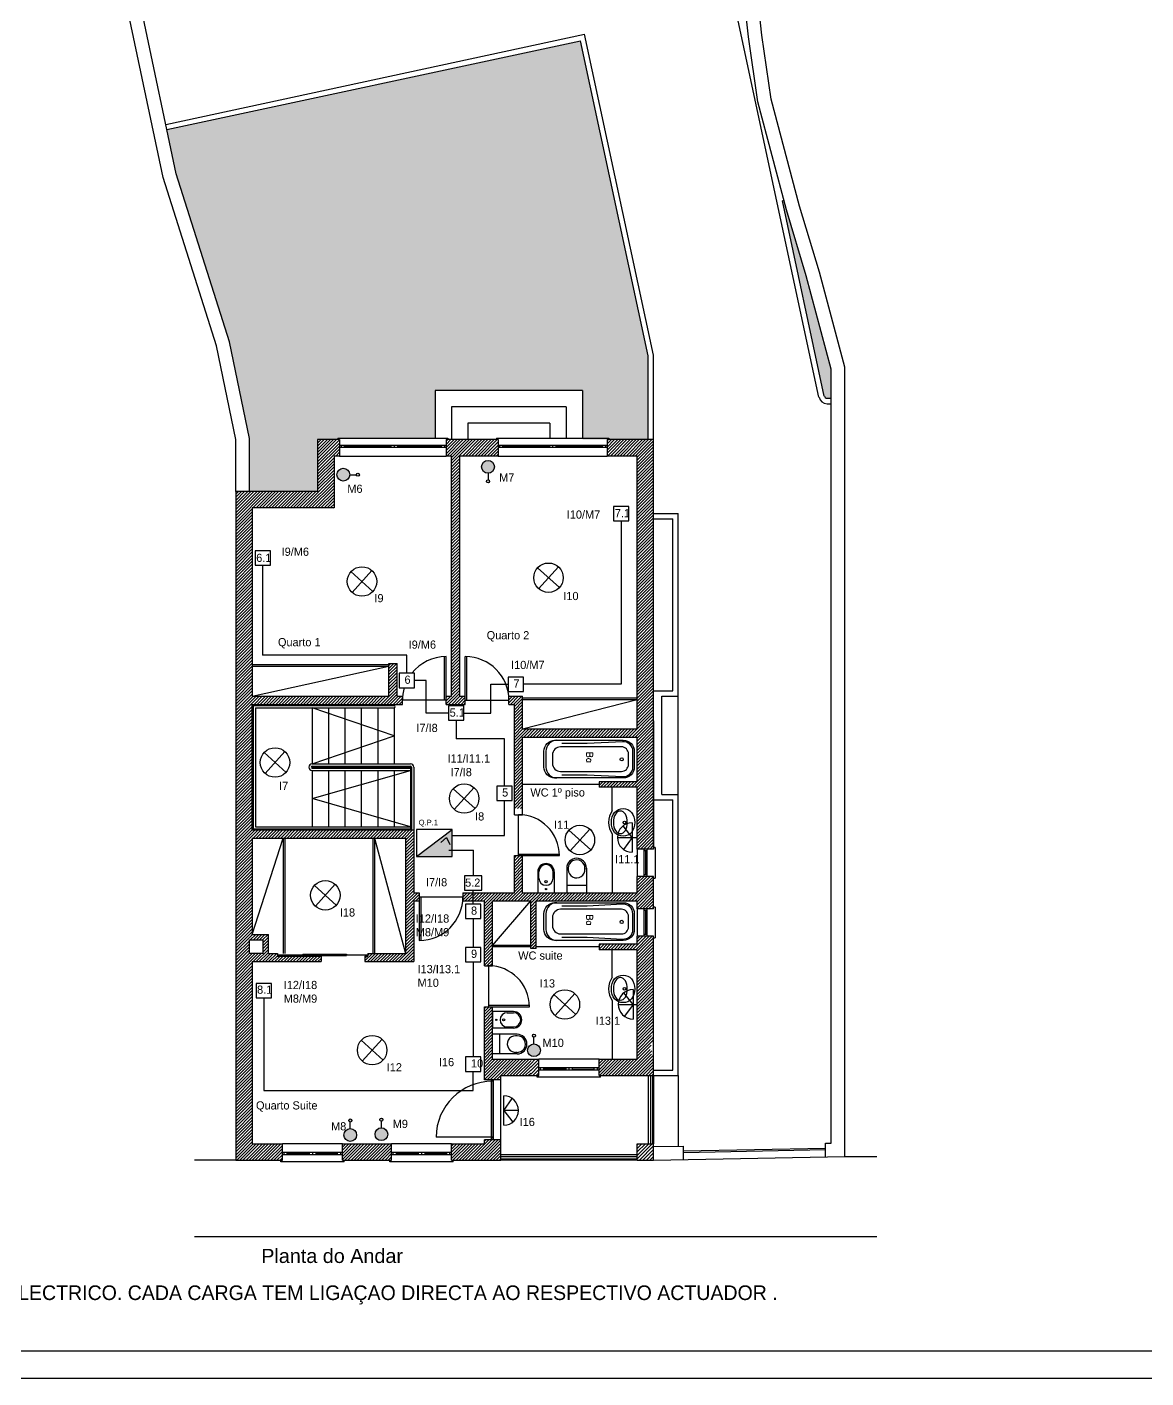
# Model space of a CAD drawing. Header units: millimetres. Extents: x 1521.5 to 1607.1, y 993.2 to 1065.3.
# Drawn here: x 1542.34 to 1562.83, y 1025.82 to 1050.57 of the extents above; entities that cross this region are included whole.
import ezdxf

# ---------------------------------------------------------------- set-up
doc = ezdxf.new("R2010")
doc.units = ezdxf.units.MM
for name, color, linetype in [('COMANDOS', 170, 'Continuous'), ('ESTORES', 3, 'Continuous'), ('ILUMINAÇAO', 1, 'Continuous')]:
    doc.layers.add(name, color=color, linetype=linetype)
doc.styles.add('ROMANS', font='romans')

# ---------------------------------------------------------------- blocks, each defined once
blk = doc.blocks.new('A$C5C8173A8')
at = {"layer": 'ILUMINAÇAO'}
for p, q in [((-0.201, 0.181), (0.201, -0.181)), ((-0.181, -0.201), (0.181, 0.201))]:
    blk.add_line(p, q, dxfattribs=at)
blk.add_circle((0, 0), 0.27, dxfattribs=at)
blk = doc.blocks.new('A$C3FA32536')
at = {"layer": 'ILUMINAÇAO'}
for p, q in [((-0.201, 0.181), (0.201, -0.181)), ((-0.181, -0.201), (0.181, 0.201))]:
    blk.add_line(p, q, dxfattribs=at)
blk.add_circle((0, 0), 0.27, dxfattribs=at)
blk = doc.blocks.new('A$C0AE40261')
at = {"layer": 'ILUMINAÇAO'}
for p, q in [((-0.201, 0.181), (0.201, -0.181)), ((-0.181, -0.201), (0.181, 0.201))]:
    blk.add_line(p, q, dxfattribs=at)
blk.add_circle((0, 0), 0.27, dxfattribs=at)
blk = doc.blocks.new('A$C77CC00FB')
at = {"layer": 'ILUMINAÇAO'}
for p, q in [((-0.201, 0.181), (0.201, -0.181)), ((-0.181, -0.201), (0.181, 0.201))]:
    blk.add_line(p, q, dxfattribs=at)
blk.add_circle((0, 0), 0.27, dxfattribs=at)
blk = doc.blocks.new('A$C2EF236BB')
at = {"layer": 'ILUMINAÇAO'}
for p, q in [((-0.201, 0.181), (0.201, -0.181)), ((-0.181, -0.201), (0.181, 0.201))]:
    blk.add_line(p, q, dxfattribs=at)
blk.add_circle((0, 0), 0.27, dxfattribs=at)
blk = doc.blocks.new('A$C10DE4214')
at = {"layer": 'ILUMINAÇAO'}
for p, q in [((-0.201, 0.181), (0.201, -0.181)), ((-0.181, -0.201), (0.181, 0.201))]:
    blk.add_line(p, q, dxfattribs=at)
blk.add_circle((0, 0), 0.27, dxfattribs=at)
blk = doc.blocks.new('A$C2C294173')
at = {"layer": 'ILUMINAÇAO'}
for p, q in [((-0.201, 0.181), (0.201, -0.181)), ((-0.181, -0.201), (0.181, 0.201))]:
    blk.add_line(p, q, dxfattribs=at)
blk.add_circle((0, 0), 0.27, dxfattribs=at)

msp = doc.modelspace()

# ---------------------------------------------------------------- hatches: boundary and pattern name
h = msp.add_hatch()
h.set_pattern_fill('AR-SAND', color=84, scale=0.005, angle=45, style=0, double=1)
h.set_pattern_definition([(82.5, (1260.55674, 1064.42437), (-0.17869067, 0.16737674), [0, -0.19304, 0, -0.2159, 0, -0.206375]), (52.5, (1260.55674, 1064.42437), (-0.09450546, 0.41236643), [0, -0.10414, 0, -0.17399, 0, -0.066675]), (12.5, (1260.44629, 1064.31391), (0.27914991, 0.28016616), [0, -0.0635, 0, -0.2286, 0, -0.29845]), (2.5, (1260.4463, 1064.3139), (0.19114055, 0.3487754), [0, -0.03175, 0, -0.14986, 0, -0.17145])])
h.paths.add_polyline_path([(1555.442, 1050.782), (1555.504, 1050.796), (1555.391, 1051.814), (1555.315, 1052.684), (1553.985, 1057.804), (1553.936, 1057.794)])
h.paths.add_polyline_path([(1556.608, 1046.017), (1556.248, 1047.224), (1556.201, 1047.398), (1556.171, 1047.389), (1556.94, 1043.812, 0.35351), (1556.989, 1043.772), (1557.063, 1043.772), (1557.063, 1044.306)])
h = msp.add_hatch()
h.set_pattern_fill('AR-SAND,_O', color=84, scale=0.005, angle=45)
h.set_pattern_definition([(82.5, (1012.15424, 1101.08886), (-0.178690674, 0.167376745), [0, -0.19304, 0, -0.2159, 0, -0.206375]), (52.5, (1012.15424, 1101.08886), (-0.09450546, 0.41236643), [0, -0.10414, 0, -0.17399, 0, -0.066675]), (12.5, (1012.04379, 1100.9784), (0.27914991, 0.28016616), [0, -0.0635, 0, -0.2286, 0, -0.29845]), (2.5, (1012.0438, 1100.9784), (0.19114055, 0.3487754), [0, -0.03175, 0, -0.14986, 0, -0.17145])])
h.paths.add_polyline_path([(1544.899, 1048.693), (1545.07, 1047.882), (1546.045, 1044.807), (1546.409, 1043.032), (1546.409, 1042.064), (1547.659, 1042.064), (1547.659, 1043.014), (1548.029, 1043.014), (1548.029, 1043.044), (1549.813, 1043.044), (1549.813, 1043.914), (1551.563, 1043.914), (1551.563, 1048.77), (1551.221, 1050.051)])
h.paths.add_polyline_path([(1552.473, 1050.32), (1551.221, 1050.051), (1551.563, 1048.77), (1551.563, 1043.914), (1552.513, 1043.914), (1552.513, 1043.014), (1553.513, 1043.014), (1553.713, 1043.014), (1553.713, 1044.548)])
h.paths.add_polyline_path([(1546.409, 1044.296), (1546.91, 1044.296), (1546.91, 1044.052), (1546.409, 1044.052)], flags=24)
h.paths.add_polyline_path([(1548.02, 1044.296), (1548.499, 1044.296), (1548.499, 1044.052), (1548.02, 1044.052)], flags=24)
h.paths.add_polyline_path([(1549.637, 1044.296), (1550.136, 1044.296), (1550.136, 1044.052), (1549.637, 1044.052)], flags=24)
h.paths.add_polyline_path([(1551.724, 1044.296), (1552.203, 1044.296), (1552.203, 1044.052), (1551.724, 1044.052)], flags=24)
h.paths.add_polyline_path([(1553.2, 1044.296), (1553.676, 1044.296), (1553.676, 1044.052), (1553.2, 1044.052)], flags=24)
h = msp.add_hatch()
h.set_pattern_fill('U,_O', color=256, scale=0.04, angle=45, pattern_type=0)
h.set_pattern_definition([(45, (995.368317, 1101.088857), (-0.0282842712, 0.0282842712), [])])
h.paths.add_polyline_path([(1546.159, 1036.257), (1546.459, 1036.257), (1546.459, 1038.164), (1549.213, 1038.164), (1549.213, 1038.314), (1549.113, 1038.314), (1549.113, 1038.914), (1548.963, 1038.914), (1548.963, 1038.314), (1546.459, 1038.314), (1546.459, 1041.764), (1547.959, 1041.764), (1547.959, 1042.714), (1548.059, 1042.714), (1548.059, 1043.014), (1547.659, 1043.014), (1547.659, 1042.064), (1546.159, 1042.064)])
h.paths.add_polyline_path([(1550.113, 1043.014), (1550.013, 1043.014), (1550.013, 1042.714), (1550.113, 1042.714), (1550.113, 1038.314), (1550.013, 1038.314), (1550.013, 1038.239), (1550.013, 1038.164), (1550.363, 1038.164), (1550.363, 1038.314), (1550.263, 1038.314), (1550.263, 1042.714), (1550.963, 1042.714), (1550.963, 1043.014)])
h.paths.add_polyline_path([(1552.963, 1043.014), (1552.963, 1042.714), (1553.513, 1042.714), (1553.513, 1037.714), (1551.563, 1037.714), (1551.563, 1037.564), (1553.513, 1037.564), (1553.513, 1036.746), (1552.813, 1036.746), (1552.813, 1036.646), (1553.513, 1036.646), (1553.513, 1036.257), (1553.813, 1036.257), (1553.813, 1037.864), (1553.813, 1038.578), (1553.811, 1038.584), (1553.813, 1038.586), (1553.813, 1038.87), (1553.811, 1038.876), (1553.813, 1038.878), (1553.813, 1040.284), (1553.811, 1040.291), (1553.813, 1040.293), (1553.813, 1043.014)])
h.paths.add_polyline_path([(1551.413, 1038.314), (1551.163, 1038.314), (1551.163, 1038.164), (1551.263, 1038.164), (1551.263, 1036.257), (1551.413, 1036.257), (1551.413, 1037.564), (1551.563, 1037.564), (1551.563, 1037.714), (1551.413, 1037.714)])
h.paths.add_polyline_path([(1549.27, 1035.714), (1549.27, 1033.601), (1548.576, 1033.601), (1548.576, 1033.551), (1548.526, 1033.551), (1548.526, 1033.451), (1549.42, 1033.451), (1549.42, 1034.564), (1549.52, 1034.564), (1549.52, 1034.639), (1549.52, 1034.714), (1549.42, 1034.714), (1549.42, 1035.864), (1546.459, 1035.864), (1546.459, 1036.257), (1546.159, 1036.257), (1546.159, 1029.814), (1547.013, 1029.814), (1547.013, 1030.114), (1546.459, 1030.114), (1546.459, 1033.451), (1547.726, 1033.451), (1547.726, 1033.551), (1546.926, 1033.551), (1546.926, 1033.601), (1546.759, 1033.601), (1546.759, 1033.951), (1546.459, 1033.951), (1546.459, 1035.714)])
h.paths.add_polyline_path([(1546.659, 1033.851), (1546.659, 1033.601), (1546.409, 1033.601), (1546.409, 1033.851)], flags=16)
h.paths.add_polyline_path([(1550.713, 1034.564), (1550.713, 1033.376), (1550.863, 1033.376), (1550.863, 1034.564), (1551.563, 1034.564), (1551.563, 1034.714), (1551.413, 1034.714), (1551.413, 1035.393), (1551.338, 1035.393), (1551.263, 1035.393), (1551.263, 1034.714), (1550.32, 1034.714), (1550.32, 1034.564)])
h.paths.add_polyline_path([(1553.513, 1035.513), (1553.813, 1035.513), (1553.813, 1035.956), (1553.807, 1035.959), (1553.813, 1035.966), (1553.813, 1036.017), (1553.812, 1036.016), (1553.8, 1036.001), (1553.795, 1036.028), (1553.787, 1036.057), (1553.797, 1036.067), (1553.813, 1036.065), (1553.813, 1036.12), (1553.807, 1036.137), (1553.808, 1036.166), (1553.813, 1036.169), (1553.813, 1036.257), (1553.513, 1036.257)])
h.paths.add_polyline_path([(1553.813, 1035.013), (1553.513, 1035.013), (1553.513, 1034.714), (1551.563, 1034.714), (1551.563, 1034.564), (1551.563, 1034.564), (1551.563, 1033.69), (1551.663, 1033.69), (1551.663, 1034.564), (1553.513, 1034.564), (1553.513, 1034.417), (1553.813, 1034.417)])
h.paths.add_polyline_path([(1553.813, 1033.917), (1553.513, 1033.917), (1553.513, 1033.77), (1552.813, 1033.77), (1552.813, 1033.67), (1553.513, 1033.67), (1553.513, 1031.664), (1552.813, 1031.664), (1552.813, 1031.364), (1553.813, 1031.364), (1553.813, 1031.751), (1553.805, 1031.753), (1553.797, 1031.748), (1553.778, 1031.754), (1553.763, 1031.763), (1553.79, 1031.789), (1553.789, 1031.808), (1553.781, 1031.824), (1553.768, 1031.82), (1553.756, 1031.804), (1553.751, 1031.832), (1553.743, 1031.86), (1553.754, 1031.871), (1553.776, 1031.867), (1553.778, 1031.882), (1553.773, 1031.899), (1553.802, 1031.916), (1553.813, 1031.93), (1553.81, 1031.941), (1553.8, 1031.931), (1553.786, 1031.931), (1553.771, 1031.92), (1553.764, 1031.94), (1553.764, 1031.97), (1553.778, 1031.976), (1553.79, 1031.963), (1553.803, 1031.958), (1553.813, 1031.982), (1553.813, 1031.988), (1553.797, 1031.987), (1553.803, 1032.001), (1553.801, 1032.005), (1553.794, 1032.008), (1553.797, 1032.011), (1553.792, 1032.024), (1553.802, 1032.037), (1553.813, 1032.033), (1553.813, 1032.066), (1553.811, 1032.07), (1553.799, 1032.065), (1553.787, 1032.05), (1553.782, 1032.077), (1553.774, 1032.106), (1553.785, 1032.116), (1553.807, 1032.113), (1553.808, 1032.127), (1553.804, 1032.145), (1553.813, 1032.15), (1553.813, 1032.174), (1553.802, 1032.166), (1553.794, 1032.186), (1553.795, 1032.215), (1553.813, 1032.224)])
h.paths.add_polyline_path([(1551.563, 1031.364), (1551.563, 1031.664), (1550.863, 1031.664), (1550.863, 1032.626), (1550.788, 1032.626), (1550.713, 1032.626), (1550.713, 1031.289), (1551.013, 1031.289), (1551.013, 1031.364)])
h.paths.add_polyline_path([(1550.113, 1030.114), (1550.113, 1029.814), (1551.013, 1029.814), (1551.013, 1030.189), (1550.713, 1030.189), (1550.713, 1030.114)])
h.paths.add_polyline_path([(1548.113, 1030.114), (1548.113, 1029.814), (1549.013, 1029.814), (1549.013, 1030.114)], flags=17)
h = msp.add_hatch()
h.set_pattern_fill('_U', color=256, scale=0.045, angle=45, style=0, pattern_type=0)
h.set_pattern_definition([(45, (1139.254785, 1101.088857), (-0.031819805, 0.031819805), [])])
h.paths.add_polyline_path([(1551.563, 1031.364), (1551.713, 1031.364), (1551.713, 1031.664), (1551.563, 1031.664)])
h = msp.add_hatch()
h.set_pattern_fill('_U', color=256, scale=0.045, angle=45, style=0, pattern_type=0)
h.set_pattern_definition([(45, (995.368317, 1101.088857), (-0.031819805, 0.031819805), [])])
h.paths.add_polyline_path([(1553.813, 1030.114), (1553.513, 1030.114), (1553.513, 1029.814), (1553.813, 1029.814)])
at = {"layer": 'COMANDOS'}
msp.add_hatch(color=256, dxfattribs=at).paths.add_polyline_path([(1550.121, 1035.378), (1550.121, 1035.875), (1549.472, 1035.378)])
at = {"layer": 'ESTORES'}
h = msp.add_hatch(color=256, dxfattribs=at)
h.paths.add_polyline_path([(1548.246, 1042.372, 1), (1548.012, 1042.372, 1)])
h.paths.add_polyline_path([(1548.424, 1042.372, 1), (1548.367, 1042.372, 1)])
h = msp.add_hatch(color=256, dxfattribs=at)
h.paths.add_polyline_path([(1550.896, 1042.516, 1), (1550.663, 1042.516, 1)])
h.paths.add_polyline_path([(1550.808, 1042.249, 1), (1550.751, 1042.249, 1)])
h = msp.add_hatch(color=256, dxfattribs=at)
h.paths.add_polyline_path([(1551.506, 1031.828, 1), (1551.739, 1031.828, 1)])
h.paths.add_polyline_path([(1551.651, 1032.095, 1), (1551.594, 1032.095, 1)])
h = msp.add_hatch(color=256, dxfattribs=at)
h.paths.add_polyline_path([(1548.139, 1030.275, 1), (1548.373, 1030.275, 1)])
h.paths.add_polyline_path([(1548.285, 1030.542, 1), (1548.227, 1030.542, 1)])
h = msp.add_hatch(color=256, dxfattribs=at)
h.paths.add_polyline_path([(1548.71, 1030.29, 1), (1548.944, 1030.29, 1)])
h.paths.add_polyline_path([(1548.856, 1030.557, 1), (1548.799, 1030.557, 1)])

# ---------------------------------------------------------------- linework, layer by layer
for p, q in [((1556.842, 1043.791), (1554.009, 1056.98)), ((1544.828, 1047.818), (1544.218, 1050.707)), ((1545.07, 1047.882), (1544.463, 1050.754)), ((1544.878, 1048.79), (1552.55, 1050.439)), ((1553.813, 1044.559), (1552.55, 1050.439)), ((1544.899, 1048.693), (1552.473, 1050.32)), ((1553.713, 1044.548), (1552.473, 1050.32)), ((1546.045, 1044.807), (1545.07, 1047.882)), ((1545.807, 1044.732), (1544.828, 1047.818)), ((1556.201, 1047.398), (1556.171, 1047.389)), ((1556.94, 1043.812), (1556.171, 1047.389)), ((1546.159, 1043.014), (1545.807, 1044.732)), ((1546.409, 1043.032), (1546.045, 1044.807)), ((1553.713, 1043.014), (1553.713, 1044.548)), ((1553.813, 1043.014), (1553.813, 1044.559)), ((1557.063, 1030.128), (1557.063, 1044.306)), ((1557.313, 1029.882), (1557.313, 1044.339)), ((1549.958, 1043.914), (1549.813, 1043.914)), ((1549.813, 1043.914), (1549.813, 1043.044)), ((1552.513, 1043.914), (1549.958, 1043.914)), ((1552.513, 1043.914), (1552.513, 1043.044)), ((1556.989, 1043.772), (1557.063, 1043.772)), ((1556.989, 1043.672), (1557.063, 1043.672)), ((1552.213, 1043.614), (1550.113, 1043.614)), ((1550.113, 1043.614), (1550.113, 1043.014)), ((1552.213, 1043.614), (1552.213, 1043.044)), ((1550.413, 1043.314), (1550.413, 1043.014)), ((1551.913, 1043.314), (1550.413, 1043.314)), ((1551.913, 1043.314), (1551.913, 1043.044)), ((1546.159, 1042.064), (1546.159, 1043.014)), ((1546.409, 1042.064), (1546.409, 1043.032)), ((1548.029, 1043.044), (1548.029, 1043.014)), ((1548.029, 1043.044), (1550.043, 1043.044)), ((1548.059, 1042.914), (1550.013, 1042.914)), ((1548.089, 1042.914), (1548.089, 1042.874)), ((1548.149, 1042.914), (1548.149, 1042.874)), ((1548.149, 1042.874), (1548.149, 1042.914)), ((1548.999, 1042.914), (1548.999, 1042.874)), ((1549.059, 1042.914), (1549.059, 1042.874)), ((1549.119, 1042.914), (1549.119, 1042.874)), ((1549.923, 1042.914), (1549.923, 1042.874)), ((1549.983, 1042.914), (1549.983, 1042.874)), ((1550.192, 1043.014), (1550.013, 1043.014)), ((1550.043, 1043.044), (1550.043, 1043.014)), ((1550.933, 1043.044), (1552.993, 1043.044)), ((1550.933, 1043.044), (1550.933, 1043.014)), ((1550.963, 1042.914), (1552.963, 1042.914)), ((1550.993, 1042.914), (1550.993, 1042.874)), ((1551.053, 1042.914), (1551.053, 1042.874)), ((1551.053, 1042.874), (1551.053, 1042.914)), ((1551.903, 1042.914), (1551.903, 1042.874)), ((1551.963, 1042.914), (1551.963, 1042.874)), ((1552.023, 1042.914), (1552.023, 1042.874)), ((1552.873, 1042.914), (1552.873, 1042.874)), ((1552.933, 1042.914), (1552.933, 1042.874)), ((1552.993, 1043.044), (1552.993, 1043.014)), ((1548.059, 1042.874), (1550.013, 1042.874)), ((1548.059, 1042.714), (1550.013, 1042.714)), ((1548.149, 1042.894), (1548.999, 1042.894)), ((1549.119, 1042.894), (1549.923, 1042.894)), ((1550.113, 1038.314), (1550.113, 1042.714)), ((1550.263, 1038.314), (1550.263, 1042.714)), ((1550.963, 1042.874), (1552.963, 1042.874)), ((1550.963, 1042.714), (1552.963, 1042.714)), ((1551.053, 1042.894), (1551.903, 1042.894)), ((1552.023, 1042.894), (1552.873, 1042.894)), ((1553.813, 1041.664), (1554.263, 1041.664)), ((1553.813, 1041.564), (1554.163, 1041.564)), ((1554.163, 1038.414), (1554.163, 1041.564)), ((1554.263, 1038.314), (1554.263, 1041.664)), ((1549.983, 1038.239), (1549.983, 1039.038)), ((1550.013, 1038.239), (1550.013, 1039.039)), ((1550.363, 1038.239), (1550.363, 1039.039)), ((1550.393, 1038.239), (1550.393, 1039.038)), ((1546.459, 1038.894), (1548.963, 1038.894)), ((1546.459, 1038.864), (1548.963, 1038.864)), ((1546.459, 1038.314), (1548.963, 1038.864)), ((1548.963, 1038.314), (1548.963, 1038.914)), ((1549.113, 1038.314), (1549.113, 1038.914)), ((1549.213, 1038.164), (1549.213, 1038.314)), ((1550.013, 1038.239), (1549.213, 1038.239)), ((1550.013, 1038.164), (1550.013, 1038.314)), ((1550.363, 1038.164), (1550.363, 1038.314)), ((1550.363, 1038.239), (1551.163, 1038.239)), ((1551.163, 1038.164), (1551.163, 1038.314)), ((1551.413, 1037.714), (1551.413, 1038.314)), ((1551.413, 1038.284), (1553.513, 1038.284)), ((1551.413, 1037.714), (1553.513, 1038.254)), ((1551.413, 1038.254), (1553.513, 1038.254)), ((1553.813, 1038.414), (1554.163, 1038.414)), ((1553.963, 1036.514), (1553.963, 1038.314)), ((1553.963, 1038.314), (1554.263, 1038.314)), ((1554.263, 1036.514), (1554.263, 1038.314)), ((1546.479, 1038.144), (1546.479, 1035.884)), ((1546.479, 1038.144), (1549.059, 1038.144)), ((1546.519, 1038.104), (1546.519, 1035.924)), ((1546.519, 1038.104), (1549.059, 1038.104)), ((1547.559, 1038.164), (1547.559, 1038.144)), ((1547.559, 1038.104), (1547.559, 1037.074)), ((1549.059, 1037.589), (1547.559, 1038.104)), ((1547.859, 1038.164), (1547.859, 1038.144)), ((1547.859, 1038.104), (1547.859, 1037.074)), ((1548.159, 1038.164), (1548.159, 1038.144)), ((1548.159, 1038.104), (1548.159, 1037.074)), ((1548.459, 1038.164), (1548.459, 1038.144)), ((1548.459, 1038.104), (1548.459, 1037.074)), ((1548.759, 1038.164), (1548.759, 1038.144)), ((1548.759, 1038.104), (1548.759, 1037.074)), ((1549.059, 1038.164), (1549.059, 1038.144)), ((1549.059, 1038.164), (1549.059, 1038.144)), ((1549.059, 1038.164), (1549.059, 1038.144)), ((1549.059, 1038.104), (1549.059, 1037.074)), ((1551.263, 1036.143), (1551.263, 1038.164)), ((1553.813, 1037.864), (1553.813, 1035.513)), ((1547.559, 1037.074), (1549.059, 1037.589)), ((1551.413, 1036.143), (1551.413, 1037.564)), ((1547.559, 1037.074), (1549.359, 1037.074)), ((1547.559, 1037.034), (1547.559, 1036.994)), ((1547.559, 1037.034), (1549.359, 1037.034)), ((1547.559, 1037.014), (1549.359, 1037.014)), ((1547.559, 1036.994), (1548.459, 1036.994)), ((1547.859, 1037.034), (1547.859, 1036.994)), ((1548.159, 1037.034), (1548.159, 1036.994)), ((1548.459, 1037.014), (1548.459, 1036.994)), ((1548.459, 1036.994), (1549.359, 1036.994)), ((1548.759, 1037.014), (1548.759, 1036.994)), ((1549.059, 1037.014), (1549.059, 1036.994)), ((1549.359, 1037.034), (1549.359, 1035.864)), ((1549.379, 1037.014), (1549.379, 1035.864)), ((1549.419, 1037.014), (1549.419, 1035.864)), ((1547.559, 1036.954), (1547.559, 1035.924)), ((1547.559, 1036.439), (1549.359, 1036.954)), ((1547.559, 1036.954), (1549.359, 1036.954)), ((1547.859, 1036.954), (1547.859, 1035.924)), ((1548.159, 1036.954), (1548.159, 1035.924)), ((1548.459, 1036.954), (1548.459, 1035.924)), ((1548.759, 1036.954), (1548.759, 1035.924)), ((1549.059, 1036.954), (1549.059, 1035.924)), ((1552.813, 1036.696), (1551.413, 1036.696)), ((1553.056, 1036.216), (1553.056, 1036.646)), ((1553.963, 1036.514), (1554.263, 1036.514)), ((1554.263, 1031.364), (1554.263, 1036.514)), ((1549.359, 1035.924), (1547.559, 1036.439)), ((1553.813, 1036.414), (1554.163, 1036.414)), ((1554.163, 1031.464), (1554.163, 1036.414)), ((1551.338, 1035.393), (1551.338, 1036.143)), ((1552.993, 1036.062), (1552.989, 1036.003)), ((1552.989, 1036.003), (1552.993, 1035.945)), ((1553.005, 1036.118), (1552.993, 1036.062)), ((1553.027, 1036.172), (1553.005, 1036.118)), ((1553.056, 1036.216), (1553.027, 1036.172)), ((1546.479, 1035.884), (1549.359, 1035.884)), ((1546.519, 1035.924), (1549.359, 1035.924)), ((1547.559, 1035.884), (1547.559, 1035.864)), ((1547.859, 1035.884), (1547.859, 1035.864)), ((1548.159, 1035.884), (1548.159, 1035.864)), ((1548.459, 1035.884), (1548.459, 1035.864)), ((1548.759, 1035.884), (1548.759, 1035.864)), ((1549.059, 1035.884), (1549.059, 1035.864)), ((1552.993, 1035.945), (1553.005, 1035.888)), ((1553.005, 1035.888), (1553.027, 1035.835)), ((1553.027, 1035.835), (1553.056, 1035.791)), ((1553.056, 1035.791), (1553.056, 1034.714)), ((1546.459, 1033.951), (1547.029, 1035.714)), ((1547.029, 1035.714), (1547.029, 1033.601)), ((1547.059, 1035.714), (1547.059, 1033.601)), ((1548.67, 1035.714), (1548.67, 1033.601)), ((1548.7, 1035.714), (1548.7, 1033.601)), ((1548.7, 1035.714), (1549.27, 1033.601)), ((1553.513, 1035.513), (1553.513, 1035.014)), ((1553.813, 1035.513), (1553.513, 1035.513)), ((1553.638, 1035.013), (1553.638, 1035.513)), ((1553.688, 1035.483), (1553.638, 1035.483)), ((1553.663, 1035.483), (1553.663, 1035.043)), ((1553.688, 1035.513), (1553.688, 1035.013)), ((1553.843, 1035.543), (1553.813, 1035.543)), ((1553.843, 1035.543), (1553.843, 1034.983)), ((1551.263, 1034.714), (1551.263, 1035.393)), ((1551.338, 1035.423), (1552.088, 1035.423)), ((1551.338, 1035.393), (1552.088, 1035.393)), ((1551.413, 1034.714), (1551.413, 1035.393)), ((1553.813, 1035.013), (1553.513, 1035.013)), ((1553.688, 1035.043), (1553.638, 1035.043)), ((1553.813, 1034.983), (1553.843, 1034.983)), ((1549.52, 1034.639), (1550.32, 1034.639)), ((1549.52, 1034.639), (1549.52, 1033.839)), ((1549.55, 1034.639), (1549.55, 1033.839)), ((1550.863, 1033.75), (1551.563, 1034.564)), ((1553.513, 1034.417), (1553.513, 1033.918)), ((1553.813, 1034.417), (1553.513, 1034.417)), ((1553.638, 1033.917), (1553.638, 1034.417)), ((1553.688, 1034.387), (1553.638, 1034.387)), ((1553.663, 1034.387), (1553.663, 1033.947)), ((1553.688, 1034.417), (1553.688, 1033.917)), ((1553.843, 1034.447), (1553.813, 1034.447)), ((1553.843, 1034.447), (1553.843, 1033.887)), ((1546.759, 1033.601), (1546.759, 1033.951)), ((1551.563, 1033.75), (1550.863, 1033.75)), ((1553.813, 1033.917), (1553.513, 1033.917)), ((1553.688, 1033.947), (1553.638, 1033.947)), ((1553.813, 1033.887), (1553.843, 1033.887)), ((1546.926, 1033.576), (1547.39, 1033.576)), ((1547.39, 1033.591), (1547.39, 1033.561)), ((1547.39, 1033.591), (1548.19, 1033.591)), ((1547.39, 1033.561), (1548.19, 1033.561)), ((1548.19, 1033.591), (1548.19, 1033.561)), ((1548.19, 1033.576), (1548.576, 1033.576)), ((1551.563, 1033.72), (1550.863, 1033.72)), ((1552.813, 1033.72), (1551.663, 1033.72)), ((1553.056, 1033.165), (1553.056, 1033.67)), ((1550.788, 1033.376), (1550.788, 1032.626)), ((1552.993, 1033.011), (1552.989, 1032.953)), ((1553.005, 1033.068), (1552.993, 1033.011)), ((1553.027, 1033.121), (1553.005, 1033.068)), ((1553.056, 1033.165), (1553.027, 1033.121)), ((1552.989, 1032.953), (1552.993, 1032.894)), ((1552.993, 1032.894), (1553.005, 1032.838)), ((1553.005, 1032.838), (1553.027, 1032.784)), ((1553.027, 1032.784), (1553.056, 1032.74)), ((1550.788, 1032.656), (1551.538, 1032.656)), ((1550.788, 1032.626), (1551.538, 1032.626)), ((1553.056, 1032.74), (1553.056, 1031.663)), ((1552.813, 1031.664), (1551.713, 1031.664)), ((1550.843, 1030.189), (1550.843, 1031.289)), ((1550.883, 1030.189), (1550.883, 1031.289)), ((1551.013, 1030.189), (1551.013, 1031.289)), ((1551.683, 1031.334), (1551.683, 1031.364)), ((1552.843, 1031.334), (1551.683, 1031.334)), ((1552.813, 1031.504), (1551.713, 1031.504)), ((1552.813, 1031.464), (1551.713, 1031.464)), ((1551.743, 1031.464), (1551.743, 1031.504)), ((1551.803, 1031.464), (1551.803, 1031.504)), ((1552.203, 1031.484), (1551.803, 1031.484)), ((1552.203, 1031.504), (1552.203, 1031.464)), ((1552.263, 1031.504), (1552.263, 1031.464)), ((1552.323, 1031.504), (1552.323, 1031.464)), ((1552.323, 1031.484), (1552.723, 1031.484)), ((1552.723, 1031.464), (1552.723, 1031.504)), ((1552.783, 1031.464), (1552.783, 1031.504)), ((1552.843, 1031.334), (1552.843, 1031.364)), ((1553.713, 1031.364), (1553.713, 1030.114)), ((1553.753, 1031.364), (1553.753, 1030.114)), ((1553.793, 1031.364), (1553.793, 1030.114)), ((1553.813, 1031.464), (1554.163, 1031.464)), ((1553.813, 1031.364), (1554.263, 1031.364)), ((1553.813, 1031.364), (1553.813, 1030.114)), ((1554.263, 1031.364), (1554.263, 1030.073)), ((1554.263, 1031.364), (1554.263, 1030.073)), ((1550.883, 1031.259), (1550.843, 1031.259)), ((1548.113, 1030.114), (1547.013, 1030.114)), ((1550.113, 1030.114), (1549.013, 1030.114)), ((1550.883, 1030.219), (1550.843, 1030.219)), ((1553.813, 1030.064), (1554.363, 1030.074)), ((1554.363, 1029.824), (1554.363, 1030.074)), ((1556.963, 1030.126), (1557.063, 1030.128)), ((1556.963, 1029.876), (1556.963, 1030.126)), ((1546.159, 1029.814), (1545.402, 1029.814)), ((1546.983, 1029.784), (1546.983, 1029.814)), ((1548.113, 1029.954), (1547.013, 1029.954)), ((1548.113, 1029.914), (1547.013, 1029.914)), ((1547.043, 1029.914), (1547.043, 1029.954)), ((1547.103, 1029.914), (1547.103, 1029.954)), ((1547.503, 1029.934), (1547.103, 1029.934)), ((1547.503, 1029.954), (1547.503, 1029.914)), ((1547.563, 1029.954), (1547.563, 1029.914)), ((1547.623, 1029.954), (1547.623, 1029.914)), ((1547.623, 1029.934), (1548.023, 1029.934)), ((1548.023, 1029.914), (1548.023, 1029.954)), ((1548.083, 1029.914), (1548.083, 1029.954)), ((1548.143, 1029.784), (1548.143, 1029.814)), ((1548.983, 1029.784), (1548.983, 1029.814)), ((1550.113, 1029.954), (1549.013, 1029.954)), ((1550.113, 1029.914), (1549.013, 1029.914)), ((1549.043, 1029.914), (1549.043, 1029.954)), ((1549.103, 1029.914), (1549.103, 1029.954)), ((1549.503, 1029.934), (1549.103, 1029.934)), ((1549.503, 1029.954), (1549.503, 1029.914)), ((1549.563, 1029.954), (1549.563, 1029.914)), ((1549.623, 1029.954), (1549.623, 1029.914)), ((1549.623, 1029.934), (1550.023, 1029.934)), ((1550.023, 1029.914), (1550.023, 1029.954)), ((1550.083, 1029.914), (1550.083, 1029.954)), ((1550.143, 1029.784), (1550.143, 1029.814)), ((1553.513, 1029.914), (1551.013, 1029.914)), ((1553.513, 1029.874), (1551.013, 1029.874)), ((1553.513, 1029.834), (1551.013, 1029.834)), ((1553.513, 1029.814), (1551.013, 1029.814)), ((1553.813, 1029.814), (1557.313, 1029.882)), ((1556.963, 1030.031), (1554.363, 1029.979)), ((1556.963, 1030.001), (1554.363, 1029.949)), ((1557.313, 1029.882), (1557.9, 1029.882)), ((1548.143, 1029.784), (1546.983, 1029.784)), ((1550.143, 1029.784), (1548.983, 1029.784)), ((1545.402, 1028.414), (1557.9, 1028.414)), ((1524.84, 1026.324), (1595.741, 1026.324)), ((1521.84, 1025.824), (1596.241, 1025.824))]:
    msp.add_line(p, q)
at = {"color": 5}
for p, q in [((1548.059, 1043.014), (1547.659, 1043.014)), ((1547.659, 1043.014), (1547.659, 1042.064)), ((1548.059, 1043.014), (1548.059, 1042.714)), ((1550.013, 1043.014), (1550.013, 1042.714)), ((1550.963, 1043.014), (1550.113, 1043.014)), ((1550.963, 1043.014), (1550.963, 1042.714)), ((1553.813, 1043.014), (1552.963, 1043.014)), ((1552.963, 1043.014), (1552.963, 1042.714)), ((1553.813, 1035.513), (1553.813, 1043.014)), ((1548.059, 1042.714), (1547.959, 1042.714)), ((1547.959, 1042.714), (1547.959, 1041.764)), ((1550.113, 1042.714), (1550.013, 1042.714)), ((1550.413, 1042.714), (1550.263, 1042.714)), ((1550.963, 1042.714), (1550.263, 1042.714)), ((1553.513, 1042.714), (1552.963, 1042.714)), ((1553.513, 1037.714), (1553.513, 1042.714)), ((1546.159, 1042.064), (1546.159, 1029.814)), ((1547.659, 1042.064), (1546.159, 1042.064)), ((1546.459, 1041.764), (1546.459, 1038.314)), ((1547.959, 1041.764), (1546.459, 1041.764)), ((1548.963, 1038.914), (1549.113, 1038.914)), ((1546.459, 1038.314), (1548.963, 1038.314)), ((1549.113, 1038.314), (1549.213, 1038.314)), ((1550.013, 1038.314), (1550.113, 1038.314)), ((1550.263, 1038.314), (1550.363, 1038.314)), ((1551.163, 1038.314), (1551.413, 1038.314)), ((1546.459, 1038.164), (1546.459, 1035.864)), ((1546.459, 1035.864), (1546.459, 1038.164)), ((1546.459, 1038.164), (1546.459, 1035.864)), ((1546.459, 1038.164), (1549.213, 1038.164)), ((1550.013, 1038.164), (1550.363, 1038.164)), ((1551.163, 1038.164), (1551.263, 1038.164)), ((1551.413, 1037.714), (1553.513, 1037.714)), ((1551.413, 1037.564), (1553.513, 1037.564)), ((1553.513, 1036.746), (1553.513, 1037.564)), ((1553.513, 1036.746), (1552.813, 1036.746)), ((1552.813, 1036.746), (1552.813, 1036.646)), ((1553.513, 1036.646), (1552.813, 1036.646)), ((1553.513, 1035.513), (1553.513, 1036.646)), ((1551.263, 1036.143), (1551.413, 1036.143)), ((1546.459, 1035.864), (1549.42, 1035.864)), ((1549.42, 1035.864), (1549.42, 1034.714)), ((1546.459, 1035.714), (1546.459, 1033.951)), ((1546.459, 1035.714), (1549.27, 1035.714)), ((1549.27, 1035.714), (1549.27, 1033.601)), ((1551.263, 1035.393), (1551.413, 1035.393)), ((1553.513, 1034.714), (1553.513, 1035.013)), ((1553.813, 1034.417), (1553.813, 1035.013)), ((1549.42, 1034.714), (1549.52, 1034.714)), ((1549.42, 1034.564), (1549.52, 1034.564)), ((1549.42, 1034.564), (1549.42, 1033.451)), ((1549.52, 1034.714), (1549.52, 1034.564)), ((1550.32, 1034.714), (1550.32, 1034.564)), ((1550.32, 1034.714), (1551.263, 1034.714)), ((1550.32, 1034.564), (1550.713, 1034.564)), ((1550.713, 1033.376), (1550.713, 1034.564)), ((1550.863, 1034.564), (1551.563, 1034.564)), ((1550.863, 1033.376), (1550.863, 1034.564)), ((1551.413, 1034.714), (1553.513, 1034.714)), ((1551.563, 1033.69), (1551.563, 1034.564)), ((1551.663, 1033.69), (1551.663, 1034.564)), ((1551.663, 1034.564), (1553.513, 1034.564)), ((1553.513, 1034.417), (1553.513, 1034.564)), ((1546.409, 1033.851), (1546.659, 1033.851)), ((1546.409, 1033.601), (1546.409, 1033.851)), ((1546.459, 1033.951), (1546.759, 1033.951)), ((1546.659, 1033.601), (1546.659, 1033.851)), ((1552.813, 1033.77), (1552.813, 1033.67)), ((1553.513, 1033.77), (1552.813, 1033.77)), ((1553.513, 1033.77), (1553.513, 1033.917)), ((1553.813, 1031.364), (1553.813, 1033.917)), ((1546.659, 1033.601), (1546.409, 1033.601)), ((1546.759, 1033.601), (1546.926, 1033.601)), ((1546.926, 1033.601), (1546.926, 1033.551)), ((1546.926, 1033.551), (1547.726, 1033.551)), ((1547.726, 1033.551), (1547.726, 1033.451)), ((1548.526, 1033.551), (1548.526, 1033.451)), ((1548.526, 1033.551), (1548.576, 1033.551)), ((1548.576, 1033.601), (1549.27, 1033.601)), ((1548.576, 1033.601), (1548.576, 1033.551)), ((1551.663, 1033.69), (1551.563, 1033.69)), ((1553.513, 1033.67), (1552.813, 1033.67)), ((1553.513, 1031.664), (1553.513, 1033.67)), ((1546.459, 1033.451), (1546.459, 1030.114)), ((1546.459, 1033.451), (1547.726, 1033.451)), ((1548.526, 1033.451), (1549.42, 1033.451)), ((1550.713, 1033.376), (1550.863, 1033.376)), ((1550.713, 1032.626), (1550.863, 1032.626)), ((1550.713, 1031.289), (1550.713, 1032.626)), ((1550.863, 1031.664), (1550.863, 1032.626)), ((1550.863, 1031.664), (1551.713, 1031.664)), ((1551.713, 1031.364), (1551.713, 1031.664)), ((1552.813, 1031.664), (1553.513, 1031.664)), ((1552.813, 1031.364), (1552.813, 1031.664)), ((1551.013, 1031.289), (1550.713, 1031.289)), ((1551.013, 1031.289), (1551.013, 1031.364)), ((1551.013, 1031.364), (1551.713, 1031.364)), ((1552.813, 1031.364), (1553.813, 1031.364)), ((1546.459, 1030.114), (1547.013, 1030.114)), ((1547.013, 1029.814), (1547.013, 1030.114)), ((1548.113, 1029.814), (1548.113, 1030.114)), ((1548.113, 1030.114), (1549.013, 1030.114)), ((1549.013, 1029.814), (1549.013, 1030.114)), ((1550.113, 1030.114), (1550.713, 1030.114)), ((1550.113, 1029.814), (1550.113, 1030.114)), ((1551.013, 1030.189), (1550.713, 1030.189)), ((1550.713, 1030.114), (1550.713, 1030.189)), ((1551.013, 1029.814), (1551.013, 1030.189)), ((1553.513, 1030.114), (1553.813, 1030.114)), ((1553.513, 1029.814), (1553.513, 1030.114)), ((1553.813, 1029.814), (1553.813, 1030.114)), ((1546.159, 1029.814), (1547.013, 1029.814)), ((1548.113, 1029.814), (1549.013, 1029.814)), ((1550.113, 1029.814), (1551.013, 1029.814)), ((1553.513, 1029.814), (1553.813, 1029.814))]:
    msp.add_line(p, q, dxfattribs=at)
at = {"lineweight": -3}
for p, q in [((1551.692, 1035.098), (1551.692, 1034.714)), ((1551.712, 1034.981), (1551.712, 1035.098)), ((1551.971, 1034.981), (1551.971, 1035.098)), ((1551.991, 1035.098), (1551.991, 1034.714)), ((1552.222, 1035.164), (1552.222, 1034.714)), ((1552.249, 1035.164), (1552.249, 1035.137)), ((1552.555, 1035.164), (1552.555, 1035.137)), ((1552.582, 1035.164), (1552.582, 1034.714)), ((1552.582, 1034.849), (1552.222, 1034.849)), ((1551.692, 1034.714), (1551.991, 1034.714)), ((1551.248, 1032.535), (1550.863, 1032.535)), ((1550.863, 1032.535), (1550.863, 1032.235)), ((1551.13, 1032.515), (1551.248, 1032.515)), ((1551.248, 1032.235), (1550.863, 1032.235)), ((1551.313, 1032.121), (1550.863, 1032.121)), ((1550.998, 1031.761), (1550.998, 1032.121)), ((1551.13, 1032.256), (1551.248, 1032.256)), ((1551.313, 1032.094), (1551.286, 1032.094)), ((1551.313, 1031.788), (1551.286, 1031.788)), ((1551.313, 1031.761), (1550.863, 1031.761))]:
    msp.add_line(p, q, dxfattribs=at)
for points in [[(1557.063, 1044.306), (1556.608, 1046.017), (1556.248, 1047.224), (1555.719, 1049.202), (1555.548, 1050.394), (1555.391, 1051.814), (1555.315, 1052.684), (1553.985, 1057.804)], [(1557.313, 1044.339), (1556.849, 1046.085), (1556.488, 1047.292), (1555.965, 1049.252), (1555.796, 1050.426), (1555.64, 1051.838), (1555.562, 1052.728), (1554.23, 1057.857)], [(1550.867, 1031.277), (1550.867, 1030.237), (1549.827, 1030.237)]]:
    msp.add_lwpolyline(points)
for points in [[(1551.804, 1037.016), (1551.804, 1037.306, -0.414214), (1552.004, 1037.506), (1553.258, 1037.506, -0.414214), (1553.458, 1037.306), (1553.458, 1037.016, -0.414214), (1553.258, 1036.816), (1552.004, 1036.816, -0.414214)], [(1552.109, 1036.936), (1553.223, 1036.936, 0.414214), (1553.353, 1037.066), (1553.353, 1037.256, 0.414214), (1553.223, 1037.386), (1552.109, 1037.386, 0.414214), (1551.959, 1037.236), (1551.959, 1037.086, 0.414214)], [(1551.804, 1034.04), (1551.804, 1034.33, -0.414214), (1552.004, 1034.53), (1553.258, 1034.53, -0.414214), (1553.458, 1034.33), (1553.458, 1034.04, -0.414214), (1553.258, 1033.84), (1552.004, 1033.84, -0.414214)], [(1552.109, 1033.96), (1553.223, 1033.96, 0.414214), (1553.353, 1034.09), (1553.353, 1034.28, 0.414214), (1553.223, 1034.41), (1552.109, 1034.41, 0.414214), (1551.959, 1034.26), (1551.959, 1034.11, 0.414214)]]:
    msp.add_lwpolyline(points, format="xyb", close=True)
for points in [[(1552.039, 1037.506, 0.414214), (1551.839, 1037.306), (1551.839, 1037.016, 0.414214), (1552.039, 1036.816)], [(1552.134, 1036.876), (1552.594, 1036.876), (1553.246, 1036.841, 0.434273), (1553.433, 1037.016), (1553.433, 1037.306, 0.434273), (1553.246, 1037.481), (1552.594, 1037.446), (1552.134, 1037.446)], [(1552.039, 1034.53, 0.414214), (1551.839, 1034.33), (1551.839, 1034.04, 0.414214), (1552.039, 1033.84)], [(1552.134, 1033.9), (1552.594, 1033.9), (1553.246, 1033.865, 0.434273), (1553.433, 1034.04), (1553.433, 1034.33, 0.434273), (1553.246, 1034.504), (1552.594, 1034.47), (1552.134, 1034.47)]]:
    msp.add_lwpolyline(points, format="xyb")
for points in [[(1553.409, 1035.819), (1553.377, 1035.789), (1553.339, 1035.767), (1553.297, 1035.754), (1553.254, 1035.75), (1553.211, 1035.754), (1553.169, 1035.767), (1553.131, 1035.789), (1553.099, 1035.819), (1553.074, 1035.857), (1553.055, 1035.902), (1553.044, 1035.951), (1553.041, 1036.002), (1553.044, 1036.053), (1553.055, 1036.102), (1553.074, 1036.147), (1553.099, 1036.185), (1553.131, 1036.216), (1553.169, 1036.237), (1553.211, 1036.25), (1553.254, 1036.254), (1553.297, 1036.25), (1553.339, 1036.237), (1553.377, 1036.216), (1553.409, 1036.185), (1553.434, 1036.147), (1553.453, 1036.102), (1553.463, 1036.053), (1553.467, 1036.002), (1553.463, 1035.951), (1553.453, 1035.902), (1553.434, 1035.857), (1553.409, 1035.819)], [(1553.112, 1036.152), (1553.097, 1036.121), (1553.087, 1036.084), (1553.08, 1036.044), (1553.078, 1036.002), (1553.08, 1035.96), (1553.087, 1035.92), (1553.097, 1035.883), (1553.112, 1035.852), (1553.131, 1035.828), (1553.154, 1035.81), (1553.178, 1035.799), (1553.204, 1035.796), (1553.23, 1035.799), (1553.254, 1035.81), (1553.276, 1035.828), (1553.296, 1035.852), (1553.311, 1035.883), (1553.321, 1035.92), (1553.328, 1035.96), (1553.33, 1036.002), (1553.328, 1036.044), (1553.321, 1036.084), (1553.311, 1036.121), (1553.296, 1036.152), (1553.276, 1036.177), (1553.254, 1036.194), (1553.23, 1036.205), (1553.204, 1036.208), (1553.178, 1036.205), (1553.154, 1036.194), (1553.131, 1036.177), (1553.112, 1036.152)], [(1553.409, 1032.768), (1553.377, 1032.738), (1553.339, 1032.717), (1553.297, 1032.704), (1553.254, 1032.7), (1553.211, 1032.704), (1553.169, 1032.717), (1553.131, 1032.738), (1553.099, 1032.768), (1553.074, 1032.807), (1553.055, 1032.852), (1553.044, 1032.901), (1553.041, 1032.952), (1553.044, 1033.003), (1553.055, 1033.052), (1553.074, 1033.097), (1553.099, 1033.135), (1553.131, 1033.165), (1553.169, 1033.187), (1553.211, 1033.2), (1553.254, 1033.204), (1553.297, 1033.2), (1553.339, 1033.187), (1553.377, 1033.165), (1553.409, 1033.135), (1553.434, 1033.097), (1553.453, 1033.052), (1553.463, 1033.003), (1553.467, 1032.952), (1553.463, 1032.901), (1553.453, 1032.852), (1553.434, 1032.807), (1553.409, 1032.768)], [(1553.112, 1033.102), (1553.097, 1033.07), (1553.087, 1033.034), (1553.08, 1032.994), (1553.078, 1032.952), (1553.08, 1032.91), (1553.087, 1032.87), (1553.097, 1032.833), (1553.112, 1032.802), (1553.131, 1032.777), (1553.154, 1032.76), (1553.178, 1032.749), (1553.204, 1032.746), (1553.23, 1032.749), (1553.254, 1032.76), (1553.276, 1032.777), (1553.296, 1032.802), (1553.311, 1032.833), (1553.321, 1032.87), (1553.328, 1032.91), (1553.33, 1032.952), (1553.328, 1032.994), (1553.321, 1033.034), (1553.311, 1033.07), (1553.296, 1033.102), (1553.276, 1033.126), (1553.254, 1033.144), (1553.23, 1033.155), (1553.204, 1033.158), (1553.178, 1033.155), (1553.154, 1033.144), (1553.131, 1033.126), (1553.112, 1033.102)]]:
    msp.add_lwpolyline(points, close=True)
for centre, radius in [((1553.228, 1037.157), 0.03), ((1553.279, 1036.002), 0.025), ((1553.228, 1034.18), 0.03), ((1553.279, 1032.952), 0.025)]:
    msp.add_circle(centre, radius)
for centre, radius in [((1551.842, 1034.916), 0.0202), ((1551.842, 1034.782), 0.0121), ((1550.932, 1032.385), 0.0121), ((1551.066, 1032.385), 0.0202)]:
    msp.add_circle(centre, radius, dxfattribs=at)
for centre, radius, start, end in [((1556.989, 1043.822), 0.15, 192.1239, 270), ((1556.989, 1043.822), 0.05, 192.1239, 270), ((1550.013, 1038.239), 0.8, 90, 141.6996), ((1550.363, 1038.239), 0.8, 0, 90), ((1549.863, 1038.26), 0.651, 161.4166, 181.9144), ((1549.059, 1038.124), 0.02, 270, 90), ((1547.559, 1037.014), 0.06, 90, 270), ((1547.559, 1037.014), 0.02, 90, 270), ((1549.359, 1037.014), 0.06, 0, 90), ((1549.359, 1037.014), 0.02, 0, 90), ((1551.338, 1035.393), 0.75, 0, 90), ((1549.52, 1034.639), 0.8, 270, 0), ((1550.788, 1032.626), 0.75, 0, 90), ((1550.861, 1030.225), 1.034, 89.8582, 179.3215)]:
    msp.add_arc(centre, radius, start, end)
for centre, radius, start, end in [((1551.842, 1035.098), 0.15, 0, 180), ((1552.402, 1035.164), 0.18, 0, 180), ((1552.402, 1035.164), 0.153, 354.9379, 180), ((1551.842, 1035.098), 0.13, 0, 180), ((1552.402, 1035.137), 0.153, 180, 5.0621), ((1551.842, 1034.981), 0.13, 180, 0), ((1551.13, 1032.385), 0.13, 90, 270), ((1551.248, 1032.385), 0.15, 270, 90), ((1551.248, 1032.385), 0.13, 270, 90), ((1551.286, 1031.941), 0.153, 90, 275.0621), ((1551.313, 1031.941), 0.153, 264.9379, 90), ((1551.313, 1031.941), 0.18, 270, 90)]:
    msp.add_arc(centre, radius, start, end, dxfattribs=at)
at = {"layer": 'COMANDOS', "ltscale": 0.1}
for p, q in [((1553.077, 1041.789), (1553.077, 1041.525)), ((1553.357, 1041.789), (1553.077, 1041.789)), ((1553.357, 1041.525), (1553.357, 1041.789)), ((1553.077, 1041.525), (1553.357, 1041.525)), ((1546.512, 1040.976), (1546.512, 1040.712)), ((1546.793, 1040.976), (1546.512, 1040.976)), ((1546.793, 1040.712), (1546.793, 1040.976)), ((1546.512, 1040.712), (1546.793, 1040.712)), ((1549.151, 1038.734), (1549.151, 1038.47)), ((1549.432, 1038.734), (1549.151, 1038.734)), ((1549.432, 1038.47), (1549.432, 1038.734)), ((1549.151, 1038.47), (1549.432, 1038.47)), ((1551.146, 1038.665), (1551.146, 1038.401)), ((1551.427, 1038.665), (1551.146, 1038.665)), ((1551.427, 1038.401), (1551.427, 1038.665)), ((1551.146, 1038.401), (1551.427, 1038.401)), ((1550.055, 1038.137), (1550.055, 1037.873)), ((1550.335, 1038.137), (1550.055, 1038.137)), ((1550.335, 1037.873), (1550.335, 1038.137)), ((1550.055, 1037.873), (1550.335, 1037.873)), ((1550.94, 1036.668), (1550.94, 1036.404)), ((1551.22, 1036.668), (1550.94, 1036.668)), ((1551.22, 1036.404), (1551.22, 1036.668)), ((1550.94, 1036.404), (1551.22, 1036.404)), ((1550.352, 1035.022), (1550.352, 1034.759)), ((1550.669, 1035.022), (1550.352, 1035.022)), ((1550.669, 1034.759), (1550.669, 1035.022)), ((1550.352, 1034.759), (1550.669, 1034.759)), ((1550.369, 1034.503), (1550.369, 1034.239)), ((1550.65, 1034.503), (1550.369, 1034.503)), ((1550.65, 1034.239), (1550.65, 1034.503)), ((1550.369, 1034.239), (1550.65, 1034.239)), ((1550.369, 1033.713), (1550.369, 1033.45)), ((1550.65, 1033.713), (1550.369, 1033.713)), ((1550.65, 1033.45), (1550.65, 1033.713)), ((1550.369, 1033.45), (1550.65, 1033.45)), ((1546.532, 1033.054), (1546.532, 1032.79)), ((1546.813, 1033.054), (1546.532, 1033.054)), ((1546.813, 1032.79), (1546.813, 1033.054)), ((1546.532, 1032.79), (1546.813, 1032.79)), ((1550.369, 1031.705), (1550.369, 1031.441)), ((1550.65, 1031.705), (1550.369, 1031.705)), ((1550.65, 1031.441), (1550.65, 1031.705)), ((1550.369, 1031.441), (1550.65, 1031.441))]:
    msp.add_line(p, q, dxfattribs=at)
at = {"layer": 'COMANDOS'}
for p, q in [((1553.217, 1041.525), (1553.217, 1038.533)), ((1546.652, 1040.712), (1546.652, 1039.068)), ((1549.291, 1039.068), (1546.652, 1039.068)), ((1549.291, 1038.734), (1549.291, 1039.068)), ((1549.649, 1038.602), (1549.432, 1038.602)), ((1549.649, 1038.005), (1549.649, 1038.602)), ((1550.83, 1038.005), (1550.83, 1038.533)), ((1550.83, 1038.533), (1551.146, 1038.533)), ((1553.217, 1038.533), (1551.427, 1038.533)), ((1550.055, 1038.005), (1549.649, 1038.005)), ((1550.335, 1038.005), (1550.83, 1038.005)), ((1550.195, 1037.873), (1550.195, 1037.532)), ((1551.08, 1037.532), (1550.195, 1037.532)), ((1551.08, 1036.668), (1551.08, 1037.532)), ((1551.08, 1035.76), (1551.08, 1036.404)), ((1550.121, 1035.875), (1549.472, 1035.875)), ((1549.472, 1035.875), (1549.472, 1035.378)), ((1549.472, 1035.378), (1550.121, 1035.875)), ((1550.121, 1035.378), (1550.121, 1035.875)), ((1550.121, 1035.76), (1551.08, 1035.76)), ((1550.022, 1035.723), (1549.918, 1035.637)), ((1550.022, 1035.723), (1550.079, 1035.6)), ((1550.059, 1035.492), (1550.511, 1035.492)), ((1550.511, 1035.022), (1550.511, 1035.492)), ((1549.472, 1035.378), (1550.121, 1035.378)), ((1550.509, 1034.503), (1550.509, 1034.759)), ((1550.509, 1034.239), (1550.509, 1033.713)), ((1550.509, 1033.45), (1550.509, 1031.705)), ((1546.673, 1032.79), (1546.673, 1031.09)), ((1550.509, 1031.09), (1550.509, 1031.441)), ((1546.673, 1031.09), (1550.509, 1031.09))]:
    msp.add_line(p, q, dxfattribs=at)
at = {"layer": 'ESTORES'}
for p, q in [((1548.246, 1042.372), (1548.367, 1042.372)), ((1550.78, 1042.399), (1550.78, 1042.278)), ((1551.622, 1031.945), (1551.622, 1032.067)), ((1548.256, 1030.391), (1548.256, 1030.513)), ((1548.827, 1030.407), (1548.827, 1030.528))]:
    msp.add_line(p, q, dxfattribs=at)
for centre, radius in [((1548.129, 1042.372), 0.117), ((1550.78, 1042.516), 0.117), ((1548.396, 1042.372), 0.0287), ((1550.78, 1042.249), 0.0287), ((1551.622, 1032.095), 0.0287), ((1551.622, 1031.828), 0.117), ((1548.256, 1030.542), 0.0287), ((1548.827, 1030.557), 0.0287), ((1548.256, 1030.275), 0.117), ((1548.827, 1030.29), 0.117)]:
    msp.add_circle(centre, radius, dxfattribs=at)
at = {"layer": 'ILUMINAÇAO'}
for p, q in [((1553.421, 1035.995), (1553.421, 1035.454)), ((1553.421, 1035.725), (1553.256, 1035.939)), ((1553.151, 1035.725), (1553.421, 1035.725)), ((1553.421, 1035.725), (1553.263, 1035.506)), ((1553.421, 1035.725), (1553.492, 1035.725)), ((1553.436, 1032.669), (1553.27, 1032.883)), ((1553.436, 1032.94), (1553.436, 1032.399)), ((1553.166, 1032.669), (1553.436, 1032.669)), ((1553.436, 1032.669), (1553.278, 1032.45)), ((1553.436, 1032.669), (1553.507, 1032.669)), ((1551.067, 1030.454), (1551.067, 1030.995)), ((1551.067, 1030.724), (1551.225, 1030.944)), ((1551.338, 1030.724), (1551.067, 1030.724)), ((1551.067, 1030.724), (1551.233, 1030.511))]:
    msp.add_line(p, q, dxfattribs=at)
for centre, start, end in [((1553.421, 1035.725), 90, 270), ((1553.436, 1032.669), 90, 270), ((1551.067, 1030.724), 270, 90)]:
    msp.add_arc(centre, 0.27, start, end, dxfattribs=at)

# ---------------------------------------------------------------- block references
at = {"layer": 'COMANDOS'}
for name, p in [('A$C5C8173A8', (1548.471, 1040.416)), ('A$C3FA32536', (1551.888, 1040.484)), ('A$C0AE40261', (1546.879, 1037.099)), ('A$C77CC00FB', (1550.342, 1036.439)), ('A$C2EF236BB', (1552.463, 1035.68)), ('A$C2C294173', (1547.8, 1034.667)), ('A$C10DE4214', (1552.188, 1032.667)), ('A$C2C294173', (1548.658, 1031.829))]:
    msp.add_blockref(name, p, dxfattribs=at)

# ---------------------------------------------------------------- texts
at = {"style": 'ROMANS'}
for p in [(1552.581, 1037.295), (1552.581, 1034.318)]:
    msp.add_text('Ba', height=0.12, rotation=270, dxfattribs=at).set_placement(p)
at = {"attachment_point": 1}
for s, insert, char_height, width in [('\\fSwis721 Lt BT|b0|i0|c0|p34;Planta do Andar', (1546.626, 1028.19), 0.2592, 4.1881), ('NOTA: TODOS O EQUIPAMENTOS ACTIVOS SAO LIGADOS DIRECTAMENTE AO QUADRO ELECTRICO. CADA CARGA TEM LIGAÇAO DIRECTA AO RESPECTIVO ACTUADOR .\\P^I  OS COMANDOS SAO INTERLIGADOS ATRAVES DO CABOS DE BUS.', (1526.59, 1027.52), 0.267504, 44.48073)]:
    msp.add_mtext(s, dxfattribs=dict(at, insert=insert, char_height=char_height, width=width))
at = {"layer": 'COMANDOS', "attachment_point": 1}
for s, insert, char_height, width in [('I10/M7', (1552.222, 1041.717), 0.15, 1.2075), ('I9/M6', (1546.999, 1041.036), 0.15, 1.2075), ('I9/M6', (1549.326, 1039.334), 0.15, 1.2075), ('I10/M7', (1551.202, 1038.962), 0.15, 1.2075), ('I7/I8', (1549.468, 1037.808), 0.15, 0.66136), ('I11/I11.1\\P I7/I8', (1550.038, 1037.249), 0.15, 1.2075), ('Q.P.1', (1549.51, 1036.051), 0.1, 0.13277), ('I7/I8', (1549.642, 1034.981), 0.15, 0.66136), ('I12/I18\\PM8/M9', (1549.456, 1034.316), 0.15, 1.2075), ('I13/I13.1\\PM10', (1549.489, 1033.39), 0.15, 1.2075), ('I12/I18\\PM8/M9', (1547.038, 1033.099), 0.15, 1.2075), ('I16', (1549.88, 1031.686), 0.15, 0.42486)]:
    msp.add_mtext(s, dxfattribs=dict(at, insert=insert, char_height=char_height, width=width))
at = {"layer": 'COMANDOS', "ltscale": 0.1, "char_height": 0.15, "attachment_point": 1}
for s, insert, width in [('7.1', (1553.102, 1041.741), 0.182), ('6.1', (1546.534, 1040.924), 0.182), ('6', (1549.25, 1038.692), 0.182), ('7', (1551.245, 1038.623), 0.182), ('5.1', (1550.077, 1038.089), 0.182), ('5', (1551.038, 1036.626), 0.182), ('5.2', (1550.36, 1034.974), 0.18239), ('8', (1550.468, 1034.461), 0.182), ('9', (1550.468, 1033.671), 0.182), ('8.1', (1546.55, 1033.013), 0.182), ('10', (1550.468, 1031.663), 0.182)]:
    msp.add_mtext(s, dxfattribs=dict(at, insert=insert, width=width))
at = {"layer": 'ESTORES', "ltscale": 0.1, "char_height": 0.15, "width": 0.182, "attachment_point": 1}
for s, insert in [('M6', (1548.203, 1042.189)), ('M7', (1550.984, 1042.397)), ('M10', (1551.778, 1032.039)), ('M9', (1549.034, 1030.554)), ('M8', (1547.905, 1030.51))]:
    msp.add_mtext(s, dxfattribs=dict(at, insert=insert))
at = {"layer": 'ILUMINAÇAO', "ltscale": 0.1, "char_height": 0.15, "attachment_point": 1}
for s, insert, width in [('I9', (1548.699, 1040.185), 0.182), ('I10', (1552.159, 1040.225), 0.182), ('Quarto 2', (1550.755, 1039.506), 1.40269), ('Quarto 1', (1546.932, 1039.379), 1.40269), ('I7', (1546.953, 1036.746), 0.182), ('WC 1º piso', (1551.556, 1036.626), 1.40269), ('I8', (1550.543, 1036.187), 0.182), ('I11', (1551.989, 1036.035), 0.182), ('I11.1', (1553.107, 1035.402), 0.182), ('I18', (1548.066, 1034.428), 0.182), ('WC suite', (1551.333, 1033.638), 1.40269), ('I13', (1551.728, 1033.128), 0.182), ('I13.1', (1552.753, 1032.444), 0.182), ('I12', (1548.924, 1031.591), 0.182), ('Quarto Suite', (1546.53, 1030.893), 1.40269), ('I16', (1551.359, 1030.59), 0.182)]:
    msp.add_mtext(s, dxfattribs=dict(at, insert=insert, width=width))

doc.saveas('drawing.dxf')
